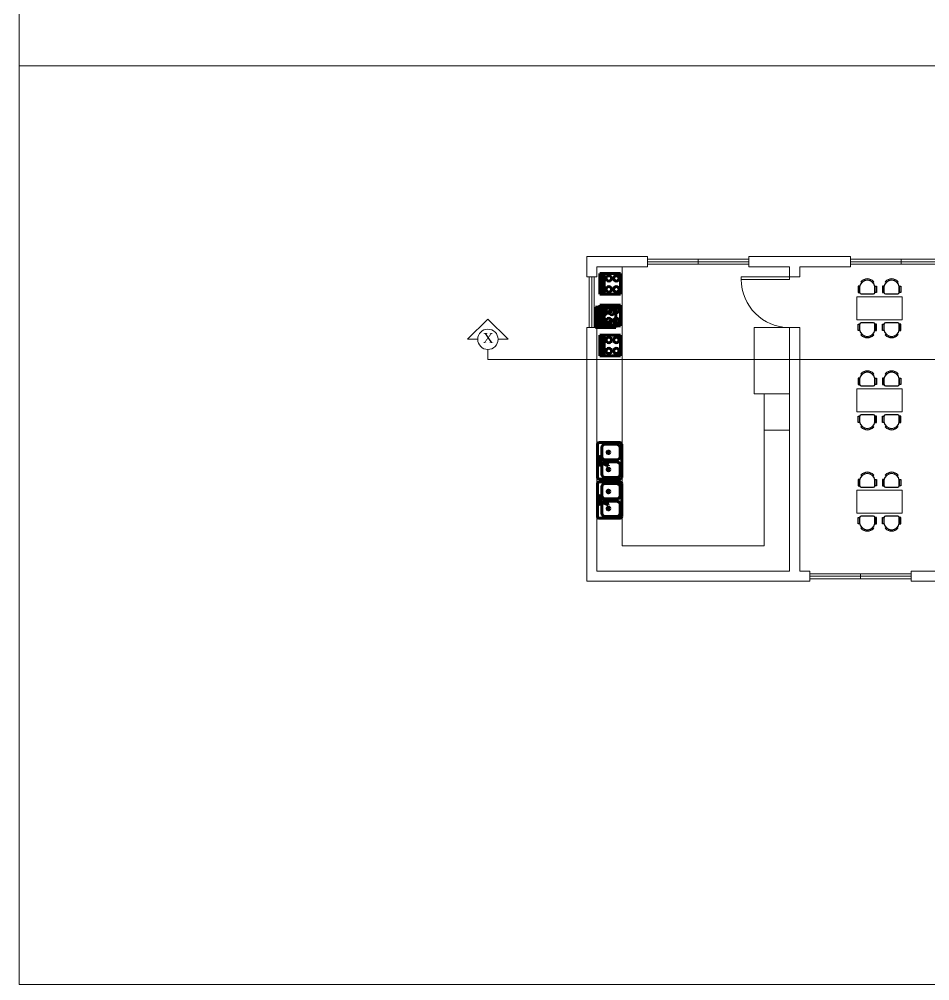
# Model space of a CAD drawing. Header units: inches. Extents: x 4 to 844, y 19 to 530.
# Drawn here: x 6.11 to 24.06, y 171.45 to 190.41 of the extents above; entities that cross this region are included whole.
import ezdxf

# ---------------------------------------------------------------- set-up
doc = ezdxf.new("R2010")
doc.units = ezdxf.units.IN
doc.header["$MEASUREMENT"] = 0
doc.linetypes.add('LÍNEAS_OCULTAS2', pattern=[4.7625, 3.175, -1.5875])
doc.layers.add('arco', color=51, linetype='LÍNEAS_OCULTAS2', lineweight=35)
doc.layers.add('EJES', color=2, linetype='Continuous', lineweight=100)
for name, color, linetype in [('DOOR', 2, 'Continuous'), ('FUR', 6, 'Continuous'), ('厨具', 2, 'Continuous')]:
    doc.layers.add(name, color=color, linetype=linetype)
doc.styles.get("Standard").update_dxf_attribs({"font": 'arial.ttf'})

# ---------------------------------------------------------------- blocks, each defined once
blk = doc.blocks.new('XCP2')
at = {"layer": '厨具', "color": 177, "lineweight": 100, "true_color": 0x293189}
for p, q in [((0, 0), (0, -483)), ((800, 38), (38, 38)), ((838, -483), (838, 0)), ((38, -406), (38, -140)), ((114, -64), (318, -64)), ((380, -35), (307, -208)), ((307, -208), (328, -220)), ((328, -220), (441, -70)), ((394, -141), (394, -406)), ((417, -22), (434, -32)), ((444, -406), (444, -140)), ((521, -64), (724, -64)), ((800, -140), (800, -406)), ((38, -521), (800, -521)), ((318, -483), (114, -483)), ((724, -483), (521, -483))]:
    blk.add_line(p, q, dxfattribs=at)
for centre, radius in [((343, -25), 25.4), ((495, -25), 25.4), ((222, -216), 31.8), ((616, -216), 31.8)]:
    blk.add_circle(centre, radius, dxfattribs=at)
for centre, radius, start, end in [((38, 0), 38.1, 90, 180), ((800, 0), 38.1, 0, 90), ((114, -140), 76.2, 90, 180), ((318, -140), 76.2, 56.607, 90), ((404, -44), 25.4, 60, 159.4623), ((422, -54), 25.4, 320.5377, 60), ((521, -140), 76.2, 90, 180), ((724, -140), 76.2, 0, 90), ((114, -406), 76.2, 180, 270), ((318, -406), 76.2, 270, 0), ((521, -406), 76.2, 180, 270), ((724, -406), 76.2, 270, 0), ((38, -483), 38.1, 180, 270), ((800, -483), 38.1, 270, 0)]:
    blk.add_arc(centre, radius, start, end, dxfattribs=at)
blk = doc.blocks.new('Z1')
at = {"layer": '厨具', "color": 177, "lineweight": 100, "true_color": 0x293189}
for p, q in [((0, 0), (750, 0)), ((0, -750), (0, 0)), ((750, 0), (750, -750)), ((0, -50), (750, -50)), ((0, -150), (750, -150)), ((75, -325), (125, -325)), ((175, -225), (175, -275)), ((275, -325), (225, -325)), ((475, -325), (525, -325)), ((575, -225), (575, -275)), ((675, -325), (625, -325)), ((75, -600), (125, -600)), ((175, -425), (175, -375)), ((175, -500), (175, -550)), ((175, -700), (175, -650)), ((275, -600), (225, -600)), ((475, -600), (525, -600)), ((575, -425), (575, -375)), ((575, -500), (575, -550)), ((575, -700), (575, -650)), ((675, -600), (625, -600)), ((750, -750), (0, -750))]:
    blk.add_line(p, q, dxfattribs=at)
for centre, radius in [((100, -100), 25), ((175, -325), 100), ((175, -100), 25), ((275, -100), 25), ((350, -100), 25), ((575, -325), 100), ((550, -100), 25), ((650, -100), 25), ((175, -600), 100), ((575, -600), 100)]:
    blk.add_circle(centre, radius, dxfattribs=at)
blk = doc.blocks.new('CH4')
for p, q in [((-181, 370), (-210, 398)), ((183, 370), (211, 397)), ((-299, 257), (-300, 47)), ((-300, 47), (-260, 47)), ((-259, 257), (-299, 257)), ((-260, 47), (-259, 257)), ((-252, 230), (-252, 50)), ((-203, 0), (203, 0)), ((253, 116), (253, 230)), ((253, 50), (253, 116)), ((260, 46), (261, 256)), ((300, 46), (260, 46)), ((261, 256), (301, 256)), ((301, 256), (300, 46))]:
    blk.add_line(p, q)
for centre, radius, start, end in [((0, 195), 255, 7.7698, 172.01), ((0, 204), 286, 42.5533, 137.2265), ((-202, 50), 50, 179.8899, 269.8899), ((203, 50), 50, 269.8899, 359.8899)]:
    blk.add_arc(centre, radius, start, end)
blk = doc.blocks.new('MEET1')
at = {"layer": 'FUR', "lineweight": 0}
blk.add_lwpolyline([(-750, -375), (-750, 375), (750, 375), (750, -375)], close=True, dxfattribs=at)
for p in [(-400, 475), (400, 475)]:
    blk.add_blockref('CH4', p, dxfattribs=at)
at = {"layer": 'FUR', "lineweight": 0, "rotation": 180}
for p in [(-400, -475), (400, -475)]:
    blk.add_blockref('CH4', p, dxfattribs=at)

msp = doc.modelspace()

# ---------------------------------------------------------------- linework, layer by layer
at = {"color": 40, "lineweight": 0, "true_color": 0xf8d731}
for p, q in [((17.29592, 185.72995), (18.49592, 185.72995)), ((17.29592, 185.32995), (17.29592, 185.72995)), ((18.49592, 185.52995), (18.49592, 185.72995)), ((18.49592, 185.67995), (20.49592, 185.67995)), ((18.49592, 185.62995), (20.49592, 185.62995)), ((19.49592, 185.57995), (19.49592, 185.67995)), ((20.49592, 185.72995), (22.49592, 185.72995)), ((20.49592, 185.52995), (20.49592, 185.72995)), ((22.49592, 185.52995), (22.49592, 185.72995)), ((22.49592, 185.67995), (26.49592, 185.67995)), ((22.49592, 185.62995), (26.49592, 185.62995)), ((23.49592, 185.57995), (23.49592, 185.67995)), ((18.49592, 185.57995), (20.49592, 185.57995)), ((22.49592, 185.57995), (26.49592, 185.57995)), ((17.49592, 185.32995), (17.29592, 185.32995)), ((17.34592, 184.32995), (17.34592, 185.32995)), ((17.39592, 184.32995), (17.39592, 185.32995)), ((17.44592, 184.32995), (17.44592, 185.32995)), ((21.29592, 185.32995), (21.49592, 185.32995)), ((17.29592, 179.32995), (17.29592, 184.32995)), ((17.49592, 184.32995), (17.29592, 184.32995)), ((21.29592, 184.32995), (21.49592, 184.32995)), ((21.69592, 179.52995), (21.69592, 179.32995)), ((23.69592, 179.52995), (23.69592, 179.32995)), ((21.69592, 179.32995), (17.29592, 179.32995)), ((17.49592, 179.32995), (21.69592, 179.32995)), ((23.69592, 179.47995), (21.69592, 179.47995)), ((23.69592, 179.42995), (21.69592, 179.42995)), ((23.69592, 179.37995), (21.69592, 179.37995)), ((22.69592, 179.47995), (22.69592, 179.37995)), ((23.69592, 179.32995), (24.29592, 179.32995)), ((24.29592, 179.32995), (23.69592, 179.32995))]:
    msp.add_line(p, q, dxfattribs=at)
at = {"lineweight": 0}
for p, q in [((17.49592, 185.52995), (18.49592, 185.52995)), ((17.49592, 185.52995), (17.49592, 185.32995)), ((20.49592, 185.52995), (21.29592, 185.52995)), ((21.29592, 185.52995), (21.29592, 185.32995)), ((21.49592, 185.52995), (22.49592, 185.52995)), ((21.49592, 185.52995), (21.49592, 185.32995)), ((17.49592, 184.32995), (17.49592, 179.52995)), ((21.29592, 184.32995), (21.29592, 179.52995)), ((21.49592, 184.32995), (21.49592, 179.52995)), ((17.49592, 179.52995), (21.29592, 179.52995)), ((21.29592, 179.52995), (17.49592, 179.52995)), ((21.49592, 179.52995), (21.69592, 179.52995)), ((21.69592, 179.52995), (21.49592, 179.52995)), ((23.69592, 179.52995), (27.49592, 179.52995)), ((24.49592, 179.52995), (23.69592, 179.52995))]:
    msp.add_line(p, q, dxfattribs=at)
at = {"color": 177, "lineweight": 0, "true_color": 0x293189}
for p, q in [((17.49592, 185.52995), (17.99592, 185.52995)), ((17.99592, 185.52995), (17.99592, 180.02995)), ((20.79592, 184.32995), (20.59592, 184.32995)), ((20.59592, 184.32995), (20.59592, 183.0234)), ((21.29592, 184.32995), (20.79592, 184.32995)), ((20.59592, 183.0234), (21.29592, 183.0234)), ((20.79592, 183.0234), (20.79592, 180.02995)), ((20.79592, 182.30646), (21.29592, 182.30646)), ((20.79592, 180.02995), (17.99592, 180.02995))]:
    msp.add_line(p, q, dxfattribs=at)
at = {"lineweight": 0}
for points in [[(6.10626, 207.59578), (59.26807, 207.59578), (59.26807, 189.48967), (6.10626, 189.48967)], [(6.10626, 189.48967), (59.26807, 189.48967), (59.26807, 171.38356), (6.10626, 171.38356)]]:
    msp.add_lwpolyline(points, close=True, dxfattribs=at)
at = {"layer": 'DOOR', "lineweight": 0}
msp.add_lwpolyline([(21.29592, 185.32995), (20.34463, 185.32995), (20.34463, 185.28238), (21.29592, 185.28238)], close=True, dxfattribs=at)
msp.add_arc((21.29592, 185.28238), 0.95128, 180, 270, dxfattribs=at)
at = {"layer": 'EJES', "lineweight": 0}
for p, q in [((14.94874, 184.09993), (15.34874, 184.49993)), ((15.34874, 184.49993), (15.74874, 184.09993)), ((15.14874, 184.09993), (14.94874, 184.09993)), ((15.54874, 184.09993), (15.74874, 184.09993)), ((15.34874, 183.69993), (15.34874, 183.89993)), ((54.27351, 183.69993), (15.34874, 183.69993))]:
    msp.add_line(p, q, dxfattribs=at)
msp.add_circle((15.34874, 184.09993), 0.2, dxfattribs=at)

# ---------------------------------------------------------------- block references
at = {"lineweight": 0, "xscale": 0.0005992698886655162, "yscale": 0.0005992698886655162, "zscale": 0.0005992698886655162}
for p in [(23.06931, 184.71174), (23.06931, 182.89642), (23.06931, 180.89966)]:
    msp.add_blockref('MEET1', p, dxfattribs=at)
at = {"layer": '厨具', "color": 159, "lineweight": 0, "true_color": 0x22346e, "xscale": 0.0005374130022223929, "yscale": 0.0005374130022223929, "zscale": 0.0005374130022223929, "rotation": 89.99999999999999}
for p in [(17.55819, 184.99192), (17.46905, 184.32995), (17.55819, 184.36807), (17.55819, 183.7771)]:
    msp.add_blockref('Z1', p, dxfattribs=at)
at = {"layer": '厨具', "color": 177, "lineweight": 0, "true_color": 0x293189, "xscale": 0.0008567293343765978, "yscale": 0.0008567293343765978, "zscale": 0.0008567293343765978, "rotation": 89.99999999999999}
for p in [(17.54032, 181.34466), (17.54032, 180.57201)]:
    msp.add_blockref('XCP2', p, dxfattribs=at)

# ---------------------------------------------------------------- texts
at = {"layer": 'arco', "lineweight": 0, "insert": (15.24478, 184.22466), "char_height": 0.2, "width": 0.1166522, "attachment_point": 1}
msp.add_mtext('{\\fTimes New Roman|b0|i0|c0|p18;X}', dxfattribs=at)

doc.saveas('drawing.dxf')
